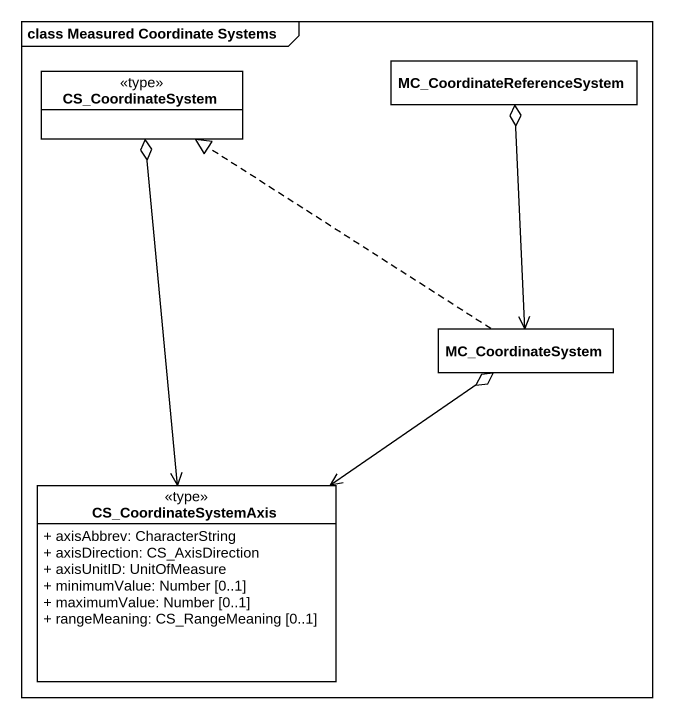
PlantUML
@startuml
mainframe class Measured Coordinate Systems
hide circle
hide empty members
skinparam classAttributeIconSize 0
class MC_CoordinateReferenceSystem
class CS_CoordinateSystem <<type>>
class MC_CoordinateSystem
class CS_CoordinateSystemAxis <<type>> {
  + axisAbbrev: CharacterString
  + axisDirection: CS_AxisDirection
  + axisUnitID: UnitOfMeasure
  + minimumValue: Number [0..1]
  + maximumValue: Number [0..1]
  + rangeMeaning: CS_RangeMeaning [0..1]
}
MC_CoordinateSystem <-up-o MC_CoordinateReferenceSystem
MC_CoordinateSystem .up.|> CS_CoordinateSystem
MC_CoordinateSystem o--> CS_CoordinateSystemAxis
CS_CoordinateSystemAxis <-up-o CS_CoordinateSystem
@enduml
